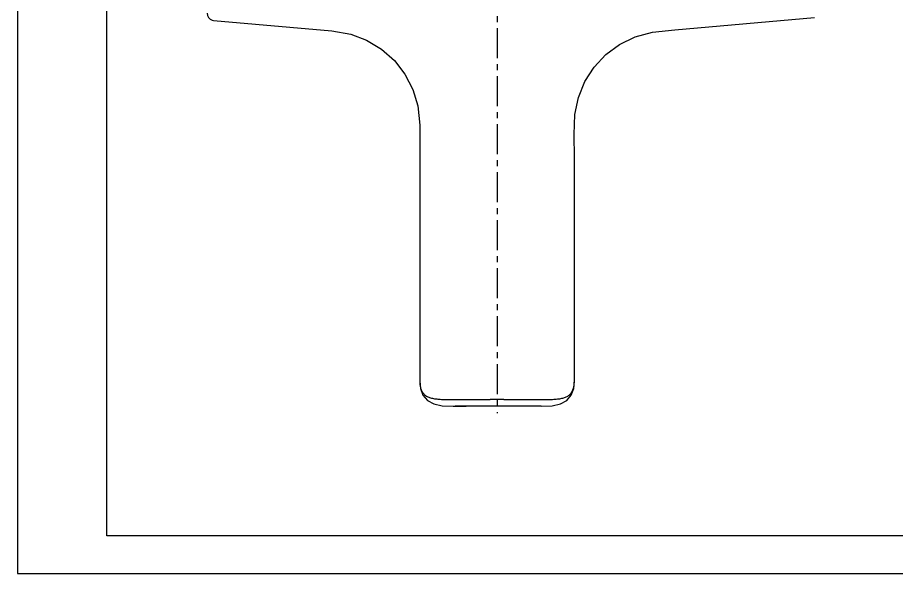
# Model space of a CAD drawing. Extents: x -7342 to 109, y -2615 to 214.
# Drawn here: x -5619.2 to -5363.1, y -2615.2 to -2453.1 of the extents above; entities that cross this region are included whole.
import ezdxf

# ---------------------------------------------------------------- set-up
doc = ezdxf.new("R2010")
doc.units = 0
doc.header["$LTSCALE"] = 7
doc.linetypes.add('CENTER', pattern=[2, 1.25, -0.25, 0.25, -0.25])
doc.layers.get('0').update_dxf_attribs({"color": 2, "linetype": 'CONTINUOUS'})
for name, color, linetype in [('08_ALL_FEATURES', 7, 'CONTINUOUS'), ('CL', 1, 'CENTER'), ('TXT', 4, 'CONTINUOUS')]:
    doc.layers.add(name, color=color, linetype=linetype)

msp = doc.modelspace()

# ---------------------------------------------------------------- linework, layer by layer
at = {"linetype": 'Continuous'}
msp.add_lwpolyline([(-5619.15, -2615.16), (-5025.15, -2615.16), (-5025.15, -2195.16), (-5619.15, -2195.16)], close=True, dxfattribs=at)
at = {"layer": '08_ALL_FEATURES', "color": 7, "linetype": 'Continuous'}
for p, q in [((-5456.97, -2511.5), (-5456.97, -2494.02)), ((-5501.98, -2498.94), (-5501.97, -2559.08)), ((-5456.97, -2559.08), (-5456.97, -2511.5)), ((-5492.27, -2566.44), (-5488.45, -2566.44)), ((-5466.68, -2566.44), (-5491.66, -2566.44))]:
    msp.add_line(p, q, dxfattribs=at)
for points in [[(-5563.91, -2451.81), (-5563.85, -2452.49), (-5563.57, -2453.12), (-5563.09, -2453.61), (-5562.47, -2453.9), (-5562.09, -2453.97)], [(-5562.09, -2453.97), (-5527.63, -2456.99), (-5522.04, -2457.95), (-5517.49, -2459.67), (-5513.16, -2462.29), (-5509.4, -2465.63), (-5506.31, -2469.6), (-5503.99, -2474.09), (-5502.55, -2478.85), (-5501.97, -2484.43), (-5501.96, -2491.1), (-5501.98, -2498.94)], [(-5456.97, -2494.02), (-5456.99, -2487.21), (-5456.8, -2481.34), (-5455.78, -2476.41), (-5453.89, -2471.78), (-5451.2, -2467.57), (-5447.79, -2463.91), (-5443.77, -2460.94), (-5439.26, -2458.73), (-5434.19, -2457.33), (-5427.67, -2456.66), (-5387.01, -2453.11)], [(-5501.97, -2559.07), (-5501.79, -2561.2), (-5501.07, -2563.2), (-5499.79, -2564.7), (-5497.92, -2565.71), (-5495.47, -2566.26), (-5492.27, -2566.44)], [(-5466.68, -2566.44), (-5463.47, -2566.26), (-5461.03, -2565.71), (-5459.15, -2564.7), (-5457.88, -2563.2), (-5457.16, -2561.2), (-5456.97, -2559.07)]]:
    msp.add_lwpolyline(points, dxfattribs=at)
for centre, radius, start, end in [((-5490.43, -2559.08), 11.54, 180.0068, 180.3221), ((-5468.51, -2559.08), 11.53, 359.6633, 359.9864)]:
    msp.add_arc(centre, radius, start, end, dxfattribs=at)
for points, knots in [([(-5501.97, -2559.15), (-5501.97, -2559.54), (-5501.93, -2560.29), (-5501.7, -2561.35), (-5501.29, -2562.27), (-5500.68, -2563.03), (-5499.86, -2563.61), (-5498.85, -2564), (-5497.68, -2564.24), (-5496.35, -2564.39), (-5494.86, -2564.46), (-5493.24, -2564.48), (-5491.49, -2564.47), (-5488.96, -2564.45), (-5485.61, -2564.44), (-5482.87, -2564.44), (-5481.47, -2564.44)], [0, 0, 0, 0, 0.050136, 0.095168, 0.136603, 0.176495, 0.217458, 0.262106, 0.312391, 0.369026, 0.431948, 0.500752, 0.574848, 0.653557, 0.821981, 1, 1, 1, 1]), ([(-5477.47, -2564.44), (-5476.07, -2564.44), (-5473.34, -2564.44), (-5469.99, -2564.45), (-5467.45, -2564.47), (-5465.71, -2564.48), (-5464.08, -2564.46), (-5462.6, -2564.39), (-5461.27, -2564.24), (-5460.09, -2564), (-5459.09, -2563.61), (-5458.27, -2563.03), (-5457.66, -2562.27), (-5457.25, -2561.35), (-5457.02, -2560.3), (-5456.98, -2559.55), (-5456.97, -2559.15)], [0, 0, 0, 0, 0.178017, 0.346441, 0.425152, 0.499251, 0.568059, 0.630987, 0.68763, 0.737923, 0.782578, 0.823544, 0.863434, 0.904861, 0.949881, 1, 1, 1, 1])]:
    msp.add_open_spline(points, degree=3, knots=knots, dxfattribs=at)
msp.add_open_spline([(-5477.47, -2564.44), (-5478.81, -2564.44), (-5480.14, -2564.44), (-5481.47, -2564.44)], degree=3, dxfattribs=at)
at = {"layer": 'CL', "color": 1}
msp.add_line((-5479.47, -2400.19), (-5479.47, -2568.44), dxfattribs=at)
at = {"layer": 'TXT', "color": 4}
msp.add_line((-5593.15, -2604.16), (-5593.15, -2214.16), dxfattribs=at)
at = {"layer": 'TXT', "color": 4, "linetype": 'Continuous'}
msp.add_line((-5039.15, -2604.16), (-5593.15, -2604.16), dxfattribs=at)

doc.saveas('drawing.dxf')
